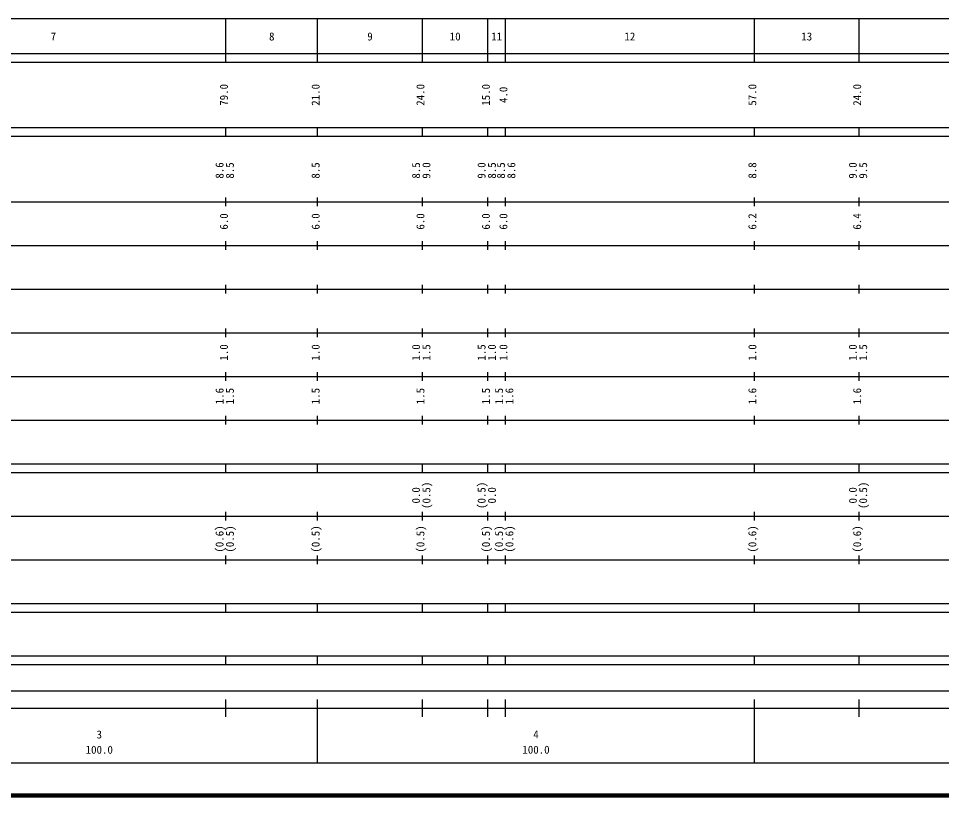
# Model space of a CAD drawing. Units: millimetres on the paper, enlarged 1000 times. Extents: x -56015503 to -55375503, y -162321055 to -161961055.
# Drawn here: x -55756007 to -55544642, y -162321055 to -162143055 of the extents above; entities that cross this region are included whole.
import ezdxf
from ezdxf.enums import TextEntityAlignment as Align

# ---------------------------------------------------------------- set-up
doc = ezdxf.new("R2010")
doc.units = ezdxf.units.MM
doc.header["$LTSCALE"] = 1000
doc.layers.add('M-TTL', color=2, linetype='Continuous', lineweight=140)
doc.layers.add('M-TTL-BAND', color=7, linetype='Continuous', lineweight=25)
doc.styles.add('ＭＳ ゴシック', font='')
doc.styles.get('ＭＳ ゴシック').set_extended_font_data('MS Gothic')

msp = doc.modelspace()

# ---------------------------------------------------------------- linework, layer by layer
at = {"layer": 'M-TTL'}
msp.add_line((-56015503, -162321055), (-55375503, -162321055), dxfattribs=at)
at = {"layer": 'M-TTL-BAND'}
for p, q in [((-55987503, -162143055), (-55476503, -162143055)), ((-55708503, -162153055), (-55708503, -162143055)), ((-55687503, -162153055), (-55687503, -162143055)), ((-55663503, -162153055), (-55663503, -162143055)), ((-55648503, -162153055), (-55648503, -162143055)), ((-55644503, -162153055), (-55644503, -162143055)), ((-55587503, -162153055), (-55587503, -162143055)), ((-55563503, -162153055), (-55563503, -162143055)), ((-56015503, -162151055), (-55476503, -162151055)), ((-56015503, -162153055), (-55476503, -162153055)), ((-56015503, -162168055), (-55476503, -162168055)), ((-55708503, -162170055), (-55708503, -162168055)), ((-55687503, -162170055), (-55687503, -162168055)), ((-55663503, -162170055), (-55663503, -162168055)), ((-55648503, -162170055), (-55648503, -162168055)), ((-55644503, -162170055), (-55644503, -162168055)), ((-55587503, -162170055), (-55587503, -162168055)), ((-55563503, -162170055), (-55563503, -162168055)), ((-56015503, -162170055), (-55476503, -162170055)), ((-55708503, -162186055), (-55708503, -162184055)), ((-55687503, -162186055), (-55687503, -162184055)), ((-55663503, -162186055), (-55663503, -162184055)), ((-55648503, -162186055), (-55648503, -162184055)), ((-55644503, -162186055), (-55644503, -162184055)), ((-55587503, -162186055), (-55587503, -162184055)), ((-55563503, -162186055), (-55563503, -162184055)), ((-56015503, -162185055), (-55476503, -162185055)), ((-56009503, -162195055), (-55476503, -162195055)), ((-55708503, -162196055), (-55708503, -162194055)), ((-55687503, -162196055), (-55687503, -162194055)), ((-55663503, -162196055), (-55663503, -162194055)), ((-55648503, -162196055), (-55648503, -162194055)), ((-55644503, -162196055), (-55644503, -162194055)), ((-55587503, -162196055), (-55587503, -162194055)), ((-55563503, -162196055), (-55563503, -162194055)), ((-56003503, -162205055), (-55476503, -162205055)), ((-55708503, -162206055), (-55708503, -162204055)), ((-55687503, -162206055), (-55687503, -162204055)), ((-55663503, -162206055), (-55663503, -162204055)), ((-55648503, -162206055), (-55648503, -162204055)), ((-55644503, -162206055), (-55644503, -162204055)), ((-55587503, -162206055), (-55587503, -162204055)), ((-55563503, -162206055), (-55563503, -162204055)), ((-55708503, -162216055), (-55708503, -162214055)), ((-55687503, -162216055), (-55687503, -162214055)), ((-55663503, -162216055), (-55663503, -162214055)), ((-55648503, -162216055), (-55648503, -162214055)), ((-55644503, -162216055), (-55644503, -162214055)), ((-55587503, -162216055), (-55587503, -162214055)), ((-55563503, -162216055), (-55563503, -162214055)), ((-56009503, -162215055), (-55476503, -162215055)), ((-56003503, -162225055), (-55476503, -162225055)), ((-55708503, -162226055), (-55708503, -162224055)), ((-55687503, -162226055), (-55687503, -162224055)), ((-55663503, -162226055), (-55663503, -162224055)), ((-55648503, -162226055), (-55648503, -162224055)), ((-55644503, -162226055), (-55644503, -162224055)), ((-55587503, -162226055), (-55587503, -162224055)), ((-55563503, -162226055), (-55563503, -162224055)), ((-56009503, -162235055), (-55476503, -162235055)), ((-55708503, -162236055), (-55708503, -162234055)), ((-55687503, -162236055), (-55687503, -162234055)), ((-55663503, -162236055), (-55663503, -162234055)), ((-55648503, -162236055), (-55648503, -162234055)), ((-55644503, -162236055), (-55644503, -162234055)), ((-55587503, -162236055), (-55587503, -162234055)), ((-55563503, -162236055), (-55563503, -162234055)), ((-56015503, -162245055), (-55476503, -162245055)), ((-55708503, -162247055), (-55708503, -162245055)), ((-55687503, -162247055), (-55687503, -162245055)), ((-55663503, -162247055), (-55663503, -162245055)), ((-55648503, -162247055), (-55648503, -162245055)), ((-55644503, -162247055), (-55644503, -162245055)), ((-55587503, -162247055), (-55587503, -162245055)), ((-55563503, -162247055), (-55563503, -162245055)), ((-56015503, -162247055), (-55476503, -162247055)), ((-55708503, -162258055), (-55708503, -162256055)), ((-55687503, -162258055), (-55687503, -162256055)), ((-55663503, -162258055), (-55663503, -162256055)), ((-55648503, -162258055), (-55648503, -162256055)), ((-55644503, -162258055), (-55644503, -162256055)), ((-55587503, -162258055), (-55587503, -162256055)), ((-55563503, -162258055), (-55563503, -162256055)), ((-56006503, -162257055), (-55476503, -162257055)), ((-56015503, -162267055), (-55476503, -162267055)), ((-55708503, -162268055), (-55708503, -162266055)), ((-55687503, -162268055), (-55687503, -162266055)), ((-55663503, -162268055), (-55663503, -162266055)), ((-55648503, -162268055), (-55648503, -162266055)), ((-55644503, -162268055), (-55644503, -162266055)), ((-55587503, -162268055), (-55587503, -162266055)), ((-55563503, -162268055), (-55563503, -162266055)), ((-56015503, -162277055), (-55476503, -162277055)), ((-55708503, -162279055), (-55708503, -162277055)), ((-55687503, -162279055), (-55687503, -162277055)), ((-55663503, -162279055), (-55663503, -162277055)), ((-55648503, -162279055), (-55648503, -162277055)), ((-55644503, -162279055), (-55644503, -162277055)), ((-55587503, -162279055), (-55587503, -162277055)), ((-55563503, -162279055), (-55563503, -162277055)), ((-56015503, -162279055), (-55476503, -162279055)), ((-56015503, -162289055), (-55476503, -162289055)), ((-55708503, -162291055), (-55708503, -162289055)), ((-55687503, -162291055), (-55687503, -162289055)), ((-55663503, -162291055), (-55663503, -162289055)), ((-55648503, -162291055), (-55648503, -162289055)), ((-55644503, -162291055), (-55644503, -162289055)), ((-55587503, -162291055), (-55587503, -162289055)), ((-55563503, -162291055), (-55563503, -162289055)), ((-56015503, -162291055), (-55476503, -162291055)), ((-55984503, -162297055), (-55495003, -162297055)), ((-55708503, -162303055), (-55708503, -162299055)), ((-55687503, -162313555), (-55687503, -162299055)), ((-55663503, -162303055), (-55663503, -162299055)), ((-55648503, -162303055), (-55648503, -162299055)), ((-55644503, -162303055), (-55644503, -162299055)), ((-55587503, -162313555), (-55587503, -162299055)), ((-55563503, -162303055), (-55563503, -162299055)), ((-56015503, -162301055), (-55476503, -162301055)), ((-55987503, -162313555), (-55476503, -162313555))]:
    msp.add_line(p, q, dxfattribs=at)

# ---------------------------------------------------------------- texts
at = {"layer": 'M-TTL-BAND', "style": 'ＭＳ ゴシック'}
for s, p in [('7', (-55748003, -162148650)), ('8', (-55698003, -162148650)), ('9', (-55675503, -162148650)), ('10', (-55656003, -162148650)), ('11', (-55646503, -162148650)), ('12', (-55616003, -162148650)), ('13', (-55575503, -162148650)), ('3', (-55737503, -162308532)), ('4', (-55637503, -162308532)), ('100.0', (-55737503, -162312022)), ('100.0', (-55637503, -162312022))]:
    msp.add_text(s, height=1833, dxfattribs=at).set_placement(p, align=Align.BOTTOM_CENTER)
for s, p in [('79.0', (-55707503, -162160555)), ('21.0', (-55686503, -162160555)), ('24.0', (-55662503, -162160555)), ('15.0', (-55647503, -162160555)), ('4.0', (-55643503, -162160555)), ('57.0', (-55586503, -162160555)), ('24.0', (-55562503, -162160555)), ('8.6', (-55708503, -162177881)), ('8.5', (-55706133, -162177881)), ('8.5', (-55686503, -162177881)), ('8.5', (-55663503, -162177881)), ('9.0', (-55661133, -162177881)), ('9.0', (-55648503, -162177881)), ('8.5', (-55646133, -162177881)), ('8.5', (-55644061, -162177881)), ('8.6', (-55641691, -162177881)), ('8.8', (-55586503, -162177881)), ('9.0', (-55563503, -162177881)), ('9.5', (-55561133, -162177881)), ('6.0', (-55707503, -162189555)), ('6.0', (-55686503, -162189555)), ('6.0', (-55662503, -162189555)), ('6.0', (-55647503, -162189555)), ('6.0', (-55643503, -162189555)), ('6.2', (-55586503, -162189555)), ('6.4', (-55562503, -162189555)), ('1.0', (-55707503, -162219555)), ('1.0', (-55686503, -162219555)), ('1.0', (-55663503, -162219555)), ('1.5', (-55661133, -162219555)), ('1.5', (-55648503, -162219555)), ('1.0', (-55646133, -162219555)), ('1.0', (-55643503, -162219555)), ('1.0', (-55586503, -162219555)), ('1.0', (-55563503, -162219555)), ('1.5', (-55561133, -162219555)), ('1.6', (-55708503, -162229555)), ('1.5', (-55706133, -162229555)), ('1.5', (-55686503, -162229555)), ('1.5', (-55662503, -162229555)), ('1.5', (-55647503, -162229555)), ('1.5', (-55644503, -162229555)), ('1.6', (-55642133, -162229555)), ('1.6', (-55586503, -162229555)), ('1.6', (-55562503, -162229555)), ('(0.5)', (-55661133, -162252291)), ('(0.5)', (-55648503, -162252291)), ('(0.5)', (-55561133, -162252291)), ('0.0', (-55663503, -162252291)), ('0.0', (-55646133, -162252291)), ('0.0', (-55563503, -162252291)), ('(0.6)', (-55708503, -162262291)), ('(0.5)', (-55706133, -162262291)), ('(0.5)', (-55686503, -162262291)), ('(0.5)', (-55662503, -162262291)), ('(0.5)', (-55647503, -162262291)), ('(0.5)', (-55644503, -162262291)), ('(0.6)', (-55642133, -162262291)), ('(0.6)', (-55586503, -162262291)), ('(0.6)', (-55562503, -162262291))]:
    msp.add_text(s, height=1833, rotation=90, dxfattribs=at).set_placement(p, align=Align.BOTTOM_CENTER)

doc.saveas('drawing.dxf')
